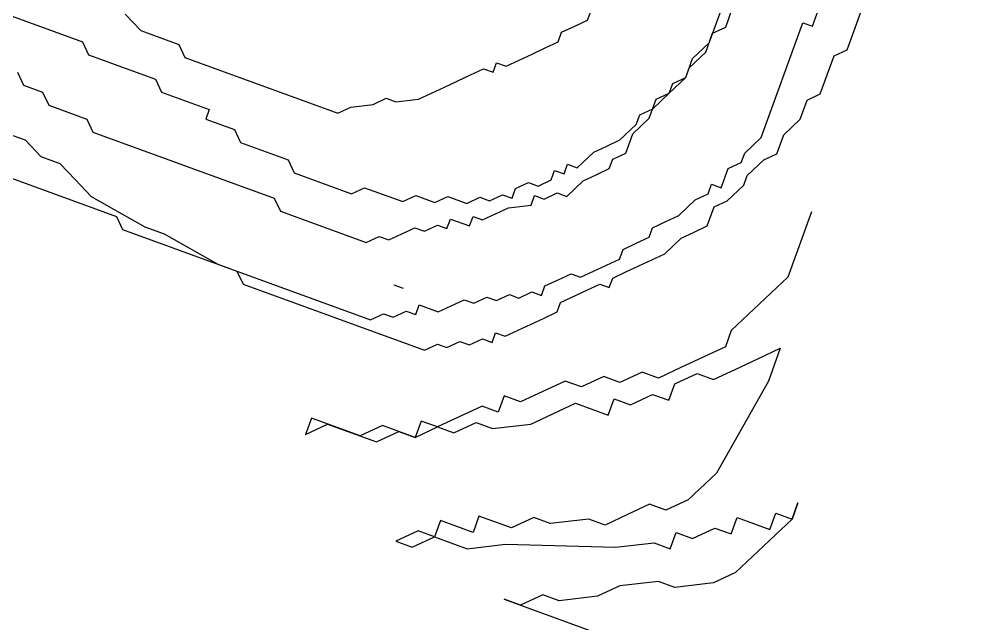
# Model space of a CAD drawing. Header units: inches. Extents: x -50945 to 250244, y -404780 to 18493.
# Drawn here: x 110218.4 to 110302.4, y -276478.2 to -276425.5 of the extents above; entities that cross this region are included whole.
import ezdxf

# ---------------------------------------------------------------- set-up
doc = ezdxf.new("R2010")
doc.units = ezdxf.units.IN
doc.header["$MEASUREMENT"] = 0
doc.linetypes.add('iGo户型优化31', pattern=[0.35, 0.25, -0.1])
doc.layers.add('iGo户型优化', color=7, linetype='Continuous')

# ---------------------------------------------------------------- blocks, each defined once
blk = doc.blocks.new('抖音iGo户型优化-0853')
at = {"layer": 'iGo户型优化', "color": 251, "ltscale": 100}
for p, q in [((-904.72, -204459.53), (-882.48, -204398.43)), ((-910.41, -204455.68), (-891.02, -204402.41)), ((-927.35, -204458.39), (-918.8, -204434.89)), ((-1052.04, -204450.27), (-1030.13, -204458.24)), ((-947.28, -204454.69), (-946.71, -204453.12)), ((-924.64, -204455.83), (-923.5, -204452.69)), ((-1023.15, -204453.68), (-1020.59, -204456.39)), ((-949.41, -204455.68), (-947.28, -204454.69)), ((-1020.59, -204456.39), (-1014.33, -204458.67)), ((-951.55, -204456.68), (-949.41, -204455.68)), ((-926.78, -204456.82), (-924.64, -204455.83)), ((-918.82, -204473.92), (-911.97, -204455.11)), ((-911.97, -204455.11), (-910.41, -204455.68)), ((-952.12, -204458.25), (-951.55, -204456.68)), ((-927.92, -204459.96), (-926.78, -204456.82)), ((-1030.13, -204458.24), (-1029.13, -204460.38)), ((-1014.33, -204458.67), (-1013.33, -204460.81)), ((-956.39, -204460.24), (-954.25, -204459.24)), ((-954.25, -204459.24), (-952.12, -204458.25)), ((-930.06, -204460.95), (-927.35, -204458.39)), ((-906.85, -204460.53), (-904.72, -204459.53)), ((-1029.13, -204460.38), (-1018.17, -204464.37)), ((-1013.33, -204460.81), (-988.28, -204469.92)), ((-960.66, -204462.23), (-956.39, -204460.24)), ((-931.2, -204464.09), (-930.06, -204460.95)), ((-930.63, -204462.52), (-927.92, -204459.96)), ((-909.13, -204466.79), (-906.85, -204460.53)), ((-966.5, -204463.66), (-964.36, -204462.66)), ((-964.36, -204462.66), (-962.8, -204463.23)), ((-962.8, -204463.23), (-962.23, -204461.66)), ((-962.23, -204461.66), (-960.66, -204462.23)), ((-931.2, -204464.09), (-930.63, -204462.52)), ((-1040.81, -204463.23), (-1039.81, -204465.36)), ((-1018.17, -204464.37), (-1017.18, -204466.5)), ((-970.77, -204465.65), (-966.5, -204463.66)), ((-933.9, -204466.65), (-931.2, -204464.09)), ((-933.33, -204465.08), (-931.2, -204464.09)), ((-1039.81, -204465.36), (-1036.68, -204466.5)), ((-972.91, -204466.65), (-970.77, -204465.65)), ((-933.9, -204466.65), (-933.33, -204465.08)), ((-1036.68, -204466.5), (-1035.68, -204468.64)), ((-1017.18, -204466.5), (-1009.35, -204469.35)), ((-982.44, -204468.5), (-980.31, -204467.5)), ((-980.31, -204467.5), (-978.74, -204468.07)), ((-978.74, -204468.07), (-975.04, -204467.65)), ((-975.04, -204467.65), (-972.91, -204466.65)), ((-937.18, -204470.78), (-936.04, -204467.65)), ((-936.61, -204469.21), (-933.9, -204466.65)), ((-936.04, -204467.65), (-933.9, -204466.65)), ((-911.27, -204467.79), (-909.13, -204466.79)), ((-1035.68, -204468.64), (-1029.42, -204470.92)), ((-988.28, -204469.92), (-986.15, -204468.93)), ((-986.15, -204468.93), (-982.44, -204468.5)), ((-938.74, -204470.21), (-936.61, -204469.21)), ((-912.41, -204470.92), (-911.27, -204467.79)), ((-1009.35, -204469.35), (-1009.92, -204470.92)), ((-939.88, -204473.34), (-937.18, -204470.78)), ((-939.31, -204471.78), (-938.74, -204470.21)), ((-1029.42, -204470.92), (-1028.43, -204473.06)), ((-1009.92, -204470.92), (-1005.22, -204472.63)), ((-942.02, -204474.34), (-939.31, -204471.78)), ((-915.12, -204473.49), (-912.41, -204470.92)), ((-1042.66, -204473.2), (-1039.53, -204474.34)), ((-1028.43, -204473.06), (-998.68, -204483.88)), ((-1005.22, -204472.63), (-1004.23, -204474.77)), ((-941.03, -204476.48), (-939.88, -204473.34)), ((-921.52, -204476.48), (-918.82, -204473.92)), ((-916.26, -204476.62), (-915.12, -204473.49)), ((-1039.53, -204474.34), (-1036.97, -204477.04)), ((-1004.23, -204474.77), (-996.4, -204477.62)), ((-946.29, -204476.34), (-944.16, -204475.34)), ((-944.16, -204475.34), (-942.02, -204474.34)), ((-1036.97, -204477.04), (-1033.84, -204478.18)), ((-949, -204478.9), (-946.29, -204476.34)), ((-943.16, -204477.48), (-941.03, -204476.48)), ((-922.09, -204478.05), (-921.52, -204476.48)), ((-918.39, -204477.62), (-916.26, -204476.62)), ((-1033.84, -204478.18), (-1031.28, -204480.89)), ((-996.4, -204477.62), (-995.41, -204479.75)), ((-951.13, -204479.9), (-950.56, -204478.33)), ((-950.56, -204478.33), (-949, -204478.9)), ((-943.73, -204479.04), (-943.16, -204477.48)), ((-924.23, -204479.04), (-922.09, -204478.05)), ((-921.1, -204480.18), (-918.39, -204477.62)), ((-995.41, -204479.75), (-986.01, -204483.17)), ((-953.27, -204480.89), (-952.7, -204479.33)), ((-952.7, -204479.33), (-951.13, -204479.9)), ((-948, -204481.04), (-945.87, -204480.04)), ((-945.87, -204480.04), (-943.73, -204479.04)), ((-925.37, -204482.18), (-924.23, -204479.04)), ((-921.67, -204481.75), (-921.1, -204480.18)), ((-1041.81, -204480.6), (-1024.59, -204486.87)), ((-1031.28, -204480.89), (-1028.72, -204483.6)), ((-959.11, -204482.32), (-956.97, -204481.32)), ((-956.97, -204481.32), (-955.41, -204481.89)), ((-955.41, -204481.89), (-953.27, -204480.89)), ((-950.71, -204483.6), (-948, -204481.04)), ((-927.51, -204483.17), (-926.94, -204481.61)), ((-926.94, -204481.61), (-925.37, -204482.18)), ((-924.37, -204484.31), (-921.67, -204481.75)), ((-986.01, -204483.17), (-983.88, -204482.17)), ((-983.88, -204482.17), (-977.61, -204484.45)), ((-977.61, -204484.45), (-975.48, -204483.46)), ((-975.48, -204483.46), (-972.35, -204484.6)), ((-963.38, -204484.31), (-961.24, -204483.31)), ((-961.24, -204483.31), (-959.68, -204483.88)), ((-959.68, -204483.88), (-959.11, -204482.32)), ((-956.55, -204485.02), (-955.98, -204483.46)), ((-955.98, -204483.46), (-954.41, -204484.03)), ((-954.41, -204484.03), (-952.27, -204483.03)), ((-952.27, -204483.03), (-950.71, -204483.6)), ((-929.64, -204484.17), (-927.51, -204483.17)), ((-1028.72, -204483.6), (-1019.89, -204488.58)), ((-998.68, -204483.88), (-997.69, -204486.02)), ((-972.35, -204484.6), (-970.21, -204483.6)), ((-970.21, -204483.6), (-967.08, -204484.74)), ((-967.08, -204484.74), (-964.94, -204483.74)), ((-964.94, -204483.74), (-963.38, -204484.31)), ((-960.25, -204485.45), (-956.55, -204485.02)), ((-932.35, -204486.73), (-929.64, -204484.17)), ((-926.51, -204485.31), (-924.37, -204484.31)), ((-997.69, -204486.02), (-983.6, -204491.15)), ((-964.52, -204487.45), (-960.25, -204485.45)), ((-927.65, -204488.44), (-926.51, -204485.31)), ((-910.57, -204486.1), (-914.46, -204496.82)), ((-1024.59, -204486.87), (-1023.6, -204489.01)), ((-970.36, -204488.87), (-969.79, -204487.3)), ((-969.79, -204487.3), (-966.65, -204488.44)), ((-966.65, -204488.44), (-966.08, -204486.88)), ((-966.08, -204486.88), (-964.52, -204487.45)), ((-936.62, -204488.73), (-934.48, -204487.73)), ((-934.48, -204487.73), (-932.35, -204486.73)), ((-1023.6, -204489.01), (-982.89, -204503.82)), ((-1019.89, -204488.58), (-1016.76, -204489.72)), ((-1016.76, -204489.72), (-1007.94, -204494.71)), ((-979.89, -204490.72), (-975.62, -204488.73)), ((-975.62, -204488.73), (-974.06, -204489.3)), ((-974.06, -204489.3), (-971.92, -204488.3)), ((-971.92, -204488.3), (-970.36, -204488.87)), ((-937.19, -204490.29), (-936.62, -204488.73)), ((-931.92, -204490.44), (-929.79, -204489.44)), ((-929.79, -204489.44), (-927.65, -204488.44)), ((-983.6, -204491.15), (-981.46, -204490.15)), ((-981.46, -204490.15), (-979.89, -204490.72)), ((-941.46, -204492.29), (-939.32, -204491.29)), ((-939.32, -204491.29), (-937.19, -204490.29)), ((-934.63, -204493), (-931.92, -204490.44)), ((-942.03, -204493.86), (-941.46, -204492.29)), ((-944.17, -204494.85), (-942.03, -204493.86)), ((-941.04, -204495.99), (-936.76, -204494)), ((-936.76, -204494), (-934.63, -204493)), ((-1007.94, -204494.71), (-1004.81, -204495.85)), ((-1004.81, -204495.85), (-1003.81, -204497.98)), ((-948.44, -204496.85), (-946.3, -204495.85)), ((-946.3, -204495.85), (-944.17, -204494.85)), ((-943.17, -204496.99), (-941.04, -204495.99)), ((-954.28, -204498.27), (-952.14, -204497.27)), ((-952.14, -204497.27), (-950, -204496.28)), ((-950, -204496.28), (-948.44, -204496.85)), ((-943.74, -204498.56), (-943.17, -204496.99)), ((-914.46, -204496.82), (-919.09, -204501.2)), ((-1003.81, -204497.98), (-974.07, -204508.81)), ((-977.48, -204498.7), (-979.04, -204498.13)), ((-954.85, -204499.84), (-954.28, -204498.27)), ((-951.71, -204500.98), (-947.44, -204498.98)), ((-947.44, -204498.98), (-945.31, -204497.99)), ((-945.31, -204497.99), (-943.74, -204498.56)), ((-969.65, -204501.55), (-967.52, -204500.55)), ((-967.52, -204500.55), (-965.95, -204501.12)), ((-965.95, -204501.12), (-963.81, -204500.12)), ((-963.81, -204500.12), (-962.25, -204500.69)), ((-962.25, -204500.69), (-960.11, -204499.69)), ((-960.11, -204499.69), (-958.55, -204500.26)), ((-958.55, -204500.26), (-956.41, -204499.27)), ((-956.41, -204499.27), (-954.85, -204499.84)), ((-979.19, -204503.4), (-977.05, -204502.4)), ((-977.05, -204502.4), (-975.49, -204502.97)), ((-975.49, -204502.97), (-974.92, -204501.4)), ((-974.92, -204501.4), (-971.79, -204502.54)), ((-971.79, -204502.54), (-969.65, -204501.55)), ((-952.29, -204502.54), (-951.71, -204500.98)), ((-919.09, -204501.2), (-923.72, -204505.59)), ((-982.89, -204503.82), (-980.76, -204502.83)), ((-980.76, -204502.83), (-979.19, -204503.4)), ((-956.56, -204504.54), (-954.42, -204503.54)), ((-954.42, -204503.54), (-952.29, -204502.54)), ((-960.83, -204506.53), (-958.69, -204505.53)), ((-958.69, -204505.53), (-956.56, -204504.54)), ((-966.67, -204507.96), (-964.53, -204506.96)), ((-964.53, -204506.96), (-962.96, -204507.53)), ((-962.96, -204507.53), (-962.39, -204505.96)), ((-962.39, -204505.96), (-960.83, -204506.53)), ((-923.72, -204505.59), (-924.69, -204508.27)), ((-974.07, -204508.81), (-971.93, -204507.81)), ((-971.93, -204507.81), (-970.37, -204508.38)), ((-970.37, -204508.38), (-968.23, -204507.39)), ((-968.23, -204507.39), (-966.67, -204507.96)), ((-924.69, -204508.27), (-928.34, -204509.97)), ((-919.34, -204510.21), (-915.69, -204508.51)), ((-915.69, -204508.51), (-917.64, -204513.87)), ((-928.34, -204509.97), (-932, -204511.67)), ((-922.99, -204511.92), (-919.34, -204510.21)), ((-932, -204511.67), (-935.65, -204513.38)), ((-944.65, -204513.13), (-948.3, -204514.84)), ((-941.98, -204514.11), (-944.65, -204513.13)), ((-938.32, -204512.4), (-941.98, -204514.11)), ((-935.65, -204513.38), (-938.32, -204512.4)), ((-932.97, -204514.35), (-929.32, -204512.65)), ((-929.32, -204512.65), (-926.64, -204513.62)), ((-926.64, -204513.62), (-922.99, -204511.92)), ((-950.98, -204513.87), (-954.63, -204515.57)), ((-948.3, -204514.84), (-950.98, -204513.87)), ((-933.95, -204517.03), (-932.97, -204514.35)), ((-917.64, -204513.87), (-926.16, -204528.96)), ((-960.96, -204516.3), (-961.94, -204518.98)), ((-958.28, -204517.27), (-960.96, -204516.3)), ((-954.63, -204515.57), (-958.28, -204517.27)), ((-940.27, -204517.76), (-936.62, -204516.06)), ((-936.62, -204516.06), (-933.95, -204517.03)), ((-964.61, -204518), (-968.26, -204519.71)), ((-961.94, -204518.98), (-964.61, -204518)), ((-956.58, -204520.93), (-949.28, -204517.52)), ((-949.28, -204517.52), (-943.93, -204519.47)), ((-943.93, -204519.47), (-942.95, -204516.79)), ((-942.95, -204516.79), (-940.27, -204517.76)), ((-968.26, -204519.71), (-971.92, -204521.41)), ((-992.6, -204519.95), (-993.58, -204522.63)), ((-993.58, -204522.63), (-989.93, -204520.93)), ((-984.57, -204522.87), (-992.6, -204519.95)), ((-989.93, -204520.93), (-981.9, -204523.85)), ((-980.92, -204521.17), (-984.57, -204522.87)), ((-975.57, -204523.12), (-980.92, -204521.17)), ((-974.59, -204520.44), (-975.57, -204523.12)), ((-971.92, -204521.41), (-974.59, -204520.44)), ((-969.24, -204522.39), (-965.59, -204520.68)), ((-965.59, -204520.68), (-962.91, -204521.66)), ((-962.91, -204521.66), (-956.58, -204520.93)), ((-981.9, -204523.85), (-978.24, -204522.14)), ((-978.24, -204522.14), (-975.57, -204523.12)), ((-975.57, -204523.12), (-971.92, -204521.41)), ((-971.92, -204521.41), (-969.24, -204522.39)), ((-926.16, -204528.96), (-930.79, -204533.35)), ((-930.79, -204533.35), (-934.44, -204535.05)), ((-913.76, -204536.51), (-912.78, -204533.84)), ((-912.78, -204533.84), (-913.76, -204536.51)), ((-937.12, -204534.08), (-940.77, -204535.78)), ((-934.44, -204535.05), (-937.12, -204534.08)), ((-917.41, -204538.22), (-916.43, -204535.54)), ((-916.43, -204535.54), (-913.76, -204536.51)), ((-971.44, -204536.76), (-972.41, -204539.43)), ((-966.08, -204538.7), (-971.44, -204536.76)), ((-965.11, -204536.03), (-966.08, -204538.7)), ((-959.76, -204537.97), (-965.11, -204536.03)), ((-956.1, -204536.27), (-959.76, -204537.97)), ((-953.43, -204537.24), (-956.1, -204536.27)), ((-947.1, -204536.51), (-953.43, -204537.24)), ((-944.42, -204537.49), (-947.1, -204536.51)), ((-940.77, -204535.78), (-944.42, -204537.49)), ((-923.74, -204538.95), (-922.76, -204536.27)), ((-922.76, -204536.27), (-917.41, -204538.22)), ((-913.76, -204536.51), (-918.38, -204540.9)), ((-975.09, -204538.46), (-978.74, -204540.16)), ((-972.41, -204539.43), (-975.09, -204538.46)), ((-933.72, -204541.38), (-932.74, -204538.71)), ((-932.74, -204538.71), (-930.06, -204539.68)), ((-930.06, -204539.68), (-926.41, -204537.98)), ((-926.41, -204537.98), (-923.74, -204538.95)), ((-978.74, -204540.16), (-976.06, -204541.14)), ((-976.06, -204541.14), (-972.41, -204539.43)), ((-972.41, -204539.43), (-967.06, -204541.38)), ((-967.06, -204541.38), (-960.73, -204540.65)), ((-960.73, -204540.65), (-942.72, -204541.14)), ((-942.72, -204541.14), (-936.39, -204540.41)), ((-936.39, -204540.41), (-933.72, -204541.38)), ((-918.38, -204540.9), (-923.01, -204545.28)), ((-923.01, -204545.28), (-926.66, -204546.99)), ((-941.99, -204547.47), (-945.65, -204549.18)), ((-935.67, -204546.74), (-941.99, -204547.47)), ((-932.99, -204547.72), (-935.67, -204546.74)), ((-926.66, -204546.99), (-932.99, -204547.72)), ((-960.98, -204549.66), (-923.51, -204563.3)), ((-958.3, -204550.64), (-960.98, -204549.66)), ((-954.65, -204548.93), (-958.3, -204550.64)), ((-951.97, -204549.91), (-954.65, -204548.93)), ((-945.65, -204549.18), (-951.97, -204549.91))]:
    blk.add_line(p, q, dxfattribs=at)

msp = doc.modelspace()

# ---------------------------------------------------------------- block references
at = {"color": 7, "linetype": 'iGo户型优化31', "xscale": 0.5317064318048343, "yscale": 0.5317064318048343, "zscale": 0.5317064318048343}
msp.add_blockref('抖音iGo户型优化-0853', (110771.624, -167715.688), dxfattribs=at)

doc.saveas('drawing.dxf')
